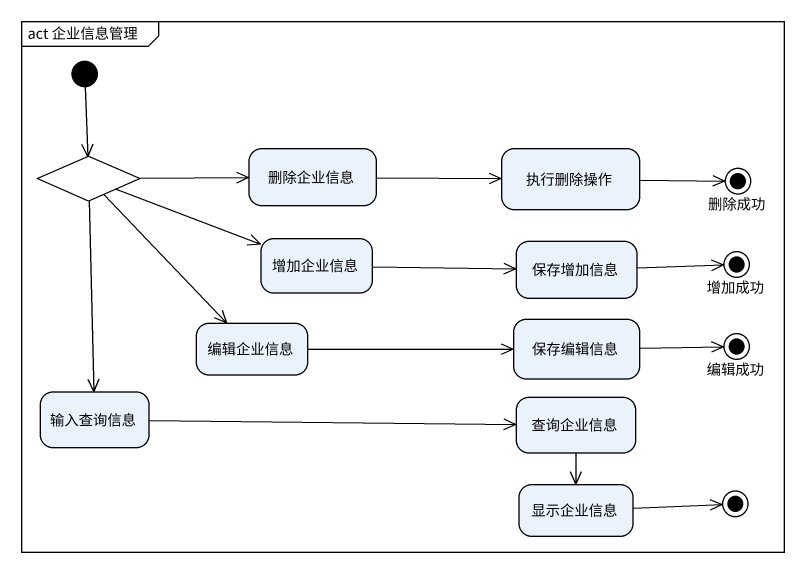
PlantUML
@startuml
mainframe act 企业信息管理
hide empty description
state choice1 <<choice>>
state 删除企业信息
state 执行删除操作
state 删除成功 <<end>>
state 增加企业信息
state 保存增加信息
state 增加成功 <<end>>
state 编辑企业信息
state 保存编辑信息
state 编辑成功 <<end>>
state 输入查询信息
state 查询企业信息
state 显示企业信息
state final1 <<end>>
[*] --> choice1
choice1 -right-> 删除企业信息
choice1 -right-> 增加企业信息
choice1 --> 编辑企业信息
choice1 --> 输入查询信息
删除企业信息 -right-> 执行删除操作
执行删除操作 -right-> 删除成功
增加企业信息 -right-> 保存增加信息
保存增加信息 -right-> 增加成功
编辑企业信息 -right-> 保存编辑信息
保存编辑信息 -right-> 编辑成功
输入查询信息 -right-> 查询企业信息
查询企业信息 --> 显示企业信息
显示企业信息 -right-> final1
@enduml
